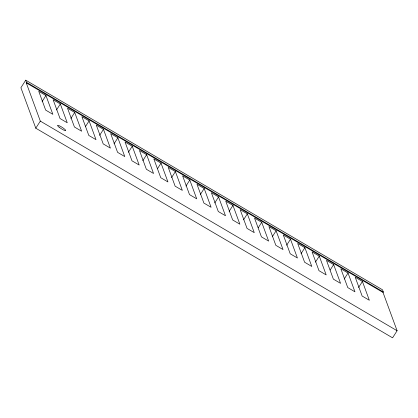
<?xml version="1.0" encoding="UTF-8"?>
<svg xmlns="http://www.w3.org/2000/svg" width="418" height="418" viewBox="0 0 418 418"><rect width="100%" height="100%" fill="white"/><g stroke="black" fill="none" stroke-linecap="round" stroke-linejoin="round"><path stroke-width="0.63" d="M25.733 80.167L20.9 87.738L35.791 128.206L392.57 337.833L397.1 330.737L383.008 292.433L26.224 82.811L26.527 82.336L25.733 80.167L382.512 289.794L383.311 291.963L383.008 292.433M42.108 101.527L45.938 95.523L38.749 91.302L45.661 110.091L52.851 114.318L45.938 95.523M35.791 128.206L40.321 121.115L26.224 82.811M56.493 109.981L60.323 103.977L53.133 99.75L60.046 118.54L67.241 122.767L60.323 103.977M70.877 118.435L74.712 112.432L67.517 108.205L74.43 126.994L81.625 131.221L74.712 112.432M85.612 126.34L89.097 120.88L81.902 116.659L88.815 135.448L96.009 139.675L89.097 120.88M99.651 135.338L103.481 129.334L96.292 125.107L103.204 143.896L110.394 148.124L103.481 129.334M114.036 143.792L117.866 137.788L110.676 133.561L117.589 152.351L124.783 156.578L117.866 137.788M128.42 152.241L132.255 146.237L125.06 142.016L131.973 160.805L139.168 165.032L132.255 146.237M142.81 160.695L146.64 154.691L139.445 150.464L146.357 169.253L153.552 173.48L146.64 154.691M157.539 168.6L161.024 163.145L153.834 158.918L160.747 177.707L167.937 181.934L161.024 163.145M171.579 177.598L175.408 171.594L168.219 167.367L175.132 186.162L182.326 190.383L175.408 171.594M185.963 186.052L189.798 180.048L182.603 175.821L189.516 194.61L196.711 198.837L189.798 180.048M200.353 194.501L204.183 188.502L196.988 184.275L203.9 203.064L211.095 207.291L204.183 188.502M214.737 202.955L218.567 196.951L211.377 192.724L218.29 211.518L225.48 215.74L218.567 196.951M229.121 211.409L232.951 205.405L225.762 201.178L232.674 219.967L239.869 224.194L232.951 205.405M243.506 219.858L247.341 213.859L240.146 209.632L247.059 228.421L254.254 232.648L247.341 213.859M258.24 227.768L261.725 222.308L254.531 218.081L261.443 236.875L268.638 241.097L261.725 222.308M272.28 236.766L276.11 230.762L268.92 226.535L275.833 245.324L283.023 249.551L276.11 230.762M286.664 245.214L290.494 239.211L283.305 234.989L290.217 253.778L297.412 258.005L290.494 239.211M301.049 253.669L304.884 247.665L297.689 243.438L304.602 262.227L311.797 266.454L304.884 247.665M315.438 262.123L319.268 256.119L312.074 251.892L318.986 270.681L326.181 274.908L319.268 256.119M330.168 270.028L333.653 264.568L326.463 260.346L333.376 279.135L340.565 283.362L333.653 264.568M344.207 279.025L348.037 273.022L340.848 268.795L347.76 287.584L354.955 291.811L348.037 273.022M358.592 287.48L362.427 281.476L355.232 277.249L362.145 296.038L369.34 300.265L362.427 281.476M26.527 82.336L383.311 291.963M40.321 121.115L397.1 330.737M59.074 127.15A4.838 0.81 32.6 0 0 65.689 130.604A4.838 0.81 32.6 0 0 60.145 126.168A4.838 0.81 32.6 0 0 59.074 127.15"/></g></svg>
